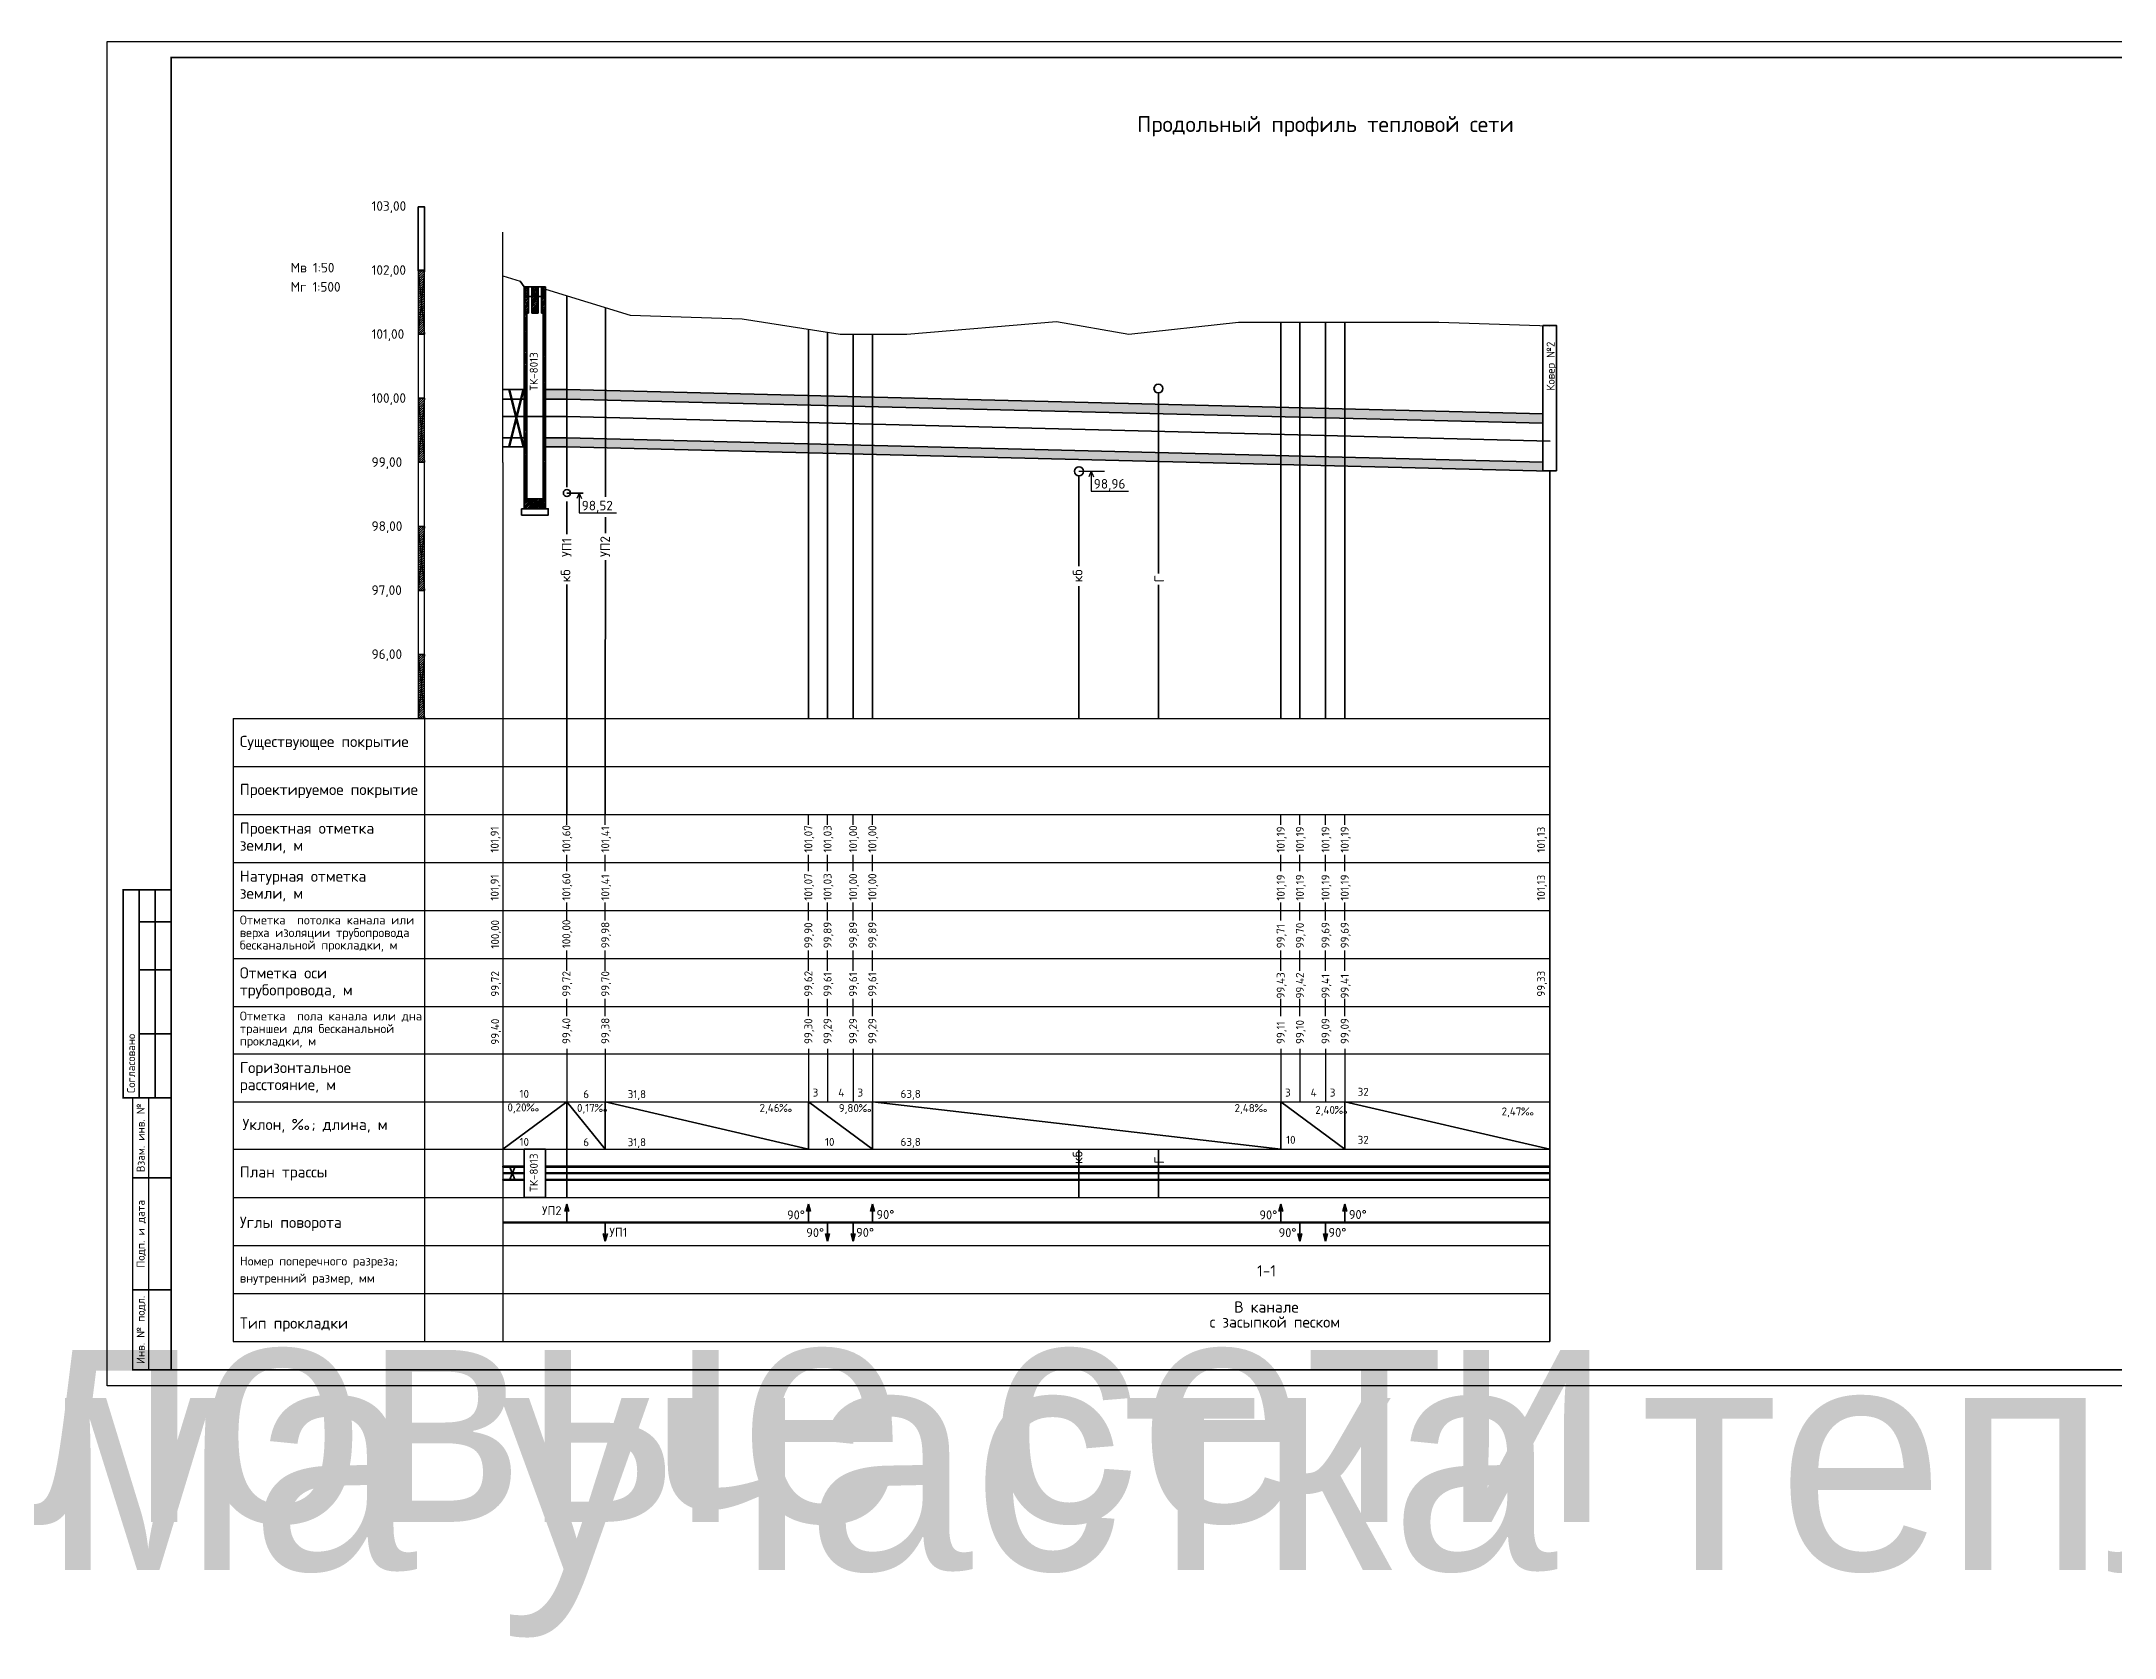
# Model space of a CAD drawing. Header units: millimetres. Extents: x 1642 to 8783, y 1095 to 5441.
# Drawn here: x 3579 to 4227, y 1095 to 1594 of the extents above; entities that cross this region are included whole.
import ezdxf
from ezdxf.enums import TextEntityAlignment as Align

# ---------------------------------------------------------------- set-up
doc = ezdxf.new("R2018")
doc.units = ezdxf.units.MM
for name, color, linetype, lineweight in [('3 Оъекты сущ.', 7, 'Continuous', 30), ('Основной', 1, 'Continuous', 60), ('Размерный', 4, 'Continuous', 30), ('Размеры на чертеже', 250, 'Continuous', 25)]:
    doc.layers.add(name, color=color, linetype=linetype, lineweight=lineweight)
doc.styles.add('-ISOCPEUR-', font='isocpeur.ttf')
doc.styles.get("Standard").update_dxf_attribs({"font": 'arial.ttf'})

# ---------------------------------------------------------------- blocks, each defined once
blk = doc.blocks.new('*U306')
blk.add_attdef('РАЗРАБОТАЛ', text='', height=2.5).set_placement((424.5, -264.22), align=Align.MIDDLE_LEFT)
at = {"flags": 8}
for tag, height, p in [('ДАТА', 2.5, (464.07, -264.4)), ('ЛИСТ', 3, (560.39, -271.92)), ('ЛИСТОВ', 3, (577.89, -271.92))]:
    blk.add_attdef(tag, text='', height=height, dxfattribs=at).set_placement(p, align=Align.MIDDLE_CENTER)
blk.add_attdef('ПРОВЕРИЛ', (424.75, -270.73), '', height=2.5)
at = {"lineweight": 30, "flags": 104}
for tag, p in [('ТЕПЛОВЫЕ_СЕТИ', (504, -269.5)), ('ИМЯ_ЧЕРТЕЖА', (504, -284.5))]:
    blk.add_attdef(tag, text='', height=3, dxfattribs=at).set_placement(p, align=Align.MIDDLE_CENTER)
at = {"style": '-ISOCPEUR-', "flags": 8}
blk.add_attdef('ФОРМАТ', text='', height=3, dxfattribs=at).set_placement((554.97, -294.75), align=Align.MIDDLE_CENTER)
blk = doc.blocks.new('*U307')
blk.add_lwpolyline([(0, 123), (891, 123), (891, -297), (0, -297)], close=True)
at = {"const_width": 0.5}
blk.add_lwpolyline([(20, 118), (886, 118), (886, -292), (20, -292)], close=True, dxfattribs=at)
for points in [[(20, -207), (5, -207), (5, -142), (20, -142)], [(10, -142), (10, -207)], [(15, -142), (15, -207)], [(10, -152), (20, -152)], [(10, -167), (20, -167)], [(10, -187), (20, -187)], [(20, -292), (8, -292), (8, -207), (20, -207)], [(13, -207), (13, -292)], [(8, -232), (20, -232)], [(8, -267), (20, -267)]]:
    blk.add_lwpolyline(points, dxfattribs=at)
at = {"style": '-ISOCPEUR-'}
blk.add_text('Согласовано', height=2.5, rotation=90, dxfattribs=at).set_placement((7.5, -205.5), align=Align.MIDDLE_LEFT)
for s, p in [('Взам. инв. №', (10.5, -219.5)), ('Подп. и дата', (10.5, -249.5)), ('Инв. № подл.', (10.5, -279.5))]:
    blk.add_text(s, height=2.5, rotation=90, dxfattribs=at).set_placement(p, align=Align.MIDDLE_CENTER)
blk.add_attdef('РАЗРАБОТАЛ', text='', height=2.5).set_placement((721.5, -264.22), align=Align.MIDDLE_LEFT)
at = {"flags": 8}
for tag, height, p in [('ДАТА', 2.5, (761.07, -264.4)), ('ЛИСТ', 3, (857.39, -271.92)), ('ЛИСТОВ', 3, (874.89, -271.92))]:
    blk.add_attdef(tag, text='', height=height, dxfattribs=at).set_placement(p, align=Align.MIDDLE_CENTER)
blk.add_attdef('ПРОВЕРИЛ', (721.75, -270.73), '', height=2.5)
at = {"lineweight": 30, "flags": 104}
for tag, p in [('ТЕПЛОВЫЕ_СЕТИ', (801, -269.5)), ('ИМЯ_ЧЕРТЕЖА', (801, -284.5))]:
    blk.add_attdef(tag, text='', height=3, dxfattribs=at).set_placement(p, align=Align.MIDDLE_CENTER)
at = {"style": '-ISOCPEUR-', "flags": 8}
blk.add_attdef('ФОРМАТ', text='', height=3, dxfattribs=at).set_placement((851.97, -294.75), align=Align.MIDDLE_CENTER)

msp = doc.modelspace()

# ---------------------------------------------------------------- hatches: boundary and pattern name
at = {"lineweight": 35}
h = msp.add_hatch(dxfattribs=at)
h.set_pattern_fill('ANSI37', color=256, scale=0.12)
h.paths.add_polyline_path([(3731.606, 1516.989), (3730.328, 1516.989), (3730.328, 1513.989), (3731.606, 1513.989)])
h.paths.add_polyline_path([(3734.651, 1516.989), (3732.715, 1516.989), (3732.715, 1513.989), (3734.651, 1513.989)])
h.paths.add_polyline_path([(3736.988, 1516.989), (3735.76, 1516.989), (3735.76, 1513.989), (3736.988, 1513.989)])
h = msp.add_hatch(dxfattribs=at)
h.set_pattern_fill('ANSI35', color=256, scale=0.12)
h.paths.add_polyline_path([(3731.606, 1513.989), (3730.328, 1513.989), (3730.328, 1508.789), (3731.606, 1508.789)])
h.paths.add_polyline_path([(3734.651, 1513.989), (3732.715, 1513.989), (3732.715, 1508.789), (3734.651, 1508.789)])
h.paths.add_polyline_path([(3736.988, 1513.989), (3735.76, 1513.989), (3735.76, 1508.789), (3736.988, 1508.789)])
h = msp.add_hatch(dxfattribs=at)
h.set_pattern_fill('ANSI35', color=256, scale=0.12)
h.paths.add_polyline_path([(3731.128, 1508.789), (3730.328, 1508.789), (3730.328, 1447.695), (3736.988, 1447.695), (3736.988, 1508.789), (3736.223, 1508.789), (3736.223, 1450.789), (3731.128, 1450.789)])
h = msp.add_hatch(dxfattribs=at)
h.set_pattern_fill('ANSI35', color=256, scale=0.12)
h.paths.add_polyline_path([(3743.658, 1484.987), (3736.988, 1484.987), (3736.988, 1481.987), (3743.658, 1481.987)])
h.paths.add_polyline_path([(3755.722, 1484.687), (3743.658, 1484.987), (3743.658, 1481.987), (3755.721, 1481.687)])
h.paths.add_polyline_path([(3755.722, 1484.687), (3755.721, 1481.687), (3819.105, 1480.111), (3819.105, 1483.111)])
h.paths.add_polyline_path([(3825.105, 1482.961), (3819.105, 1483.111), (3819.105, 1480.111), (3825.105, 1479.962)])
h.paths.add_polyline_path([(3833.105, 1482.762), (3825.105, 1482.961), (3825.105, 1479.962), (3833.105, 1479.763)])
h.paths.add_polyline_path([(3839.105, 1482.613), (3833.105, 1482.762), (3833.105, 1479.763), (3839.105, 1479.614)])
h.paths.add_polyline_path([(3839.105, 1482.613), (3839.105, 1479.614), (3928.458, 1477.392), (3928.458, 1480.391)])
h.paths.add_polyline_path([(3966.705, 1479.44), (3928.458, 1480.391), (3928.458, 1477.392), (3966.705, 1476.441)])
h.paths.add_polyline_path([(3972.705, 1479.291), (3966.705, 1479.44), (3966.705, 1476.441), (3972.705, 1476.292)])
h.paths.add_polyline_path([(3980.705, 1479.092), (3972.705, 1479.291), (3972.705, 1476.292), (3980.705, 1476.093)])
h.paths.add_polyline_path([(3986.705, 1478.943), (3980.705, 1479.092), (3980.705, 1476.093), (3986.705, 1475.944)])
h.paths.add_polyline_path([(4048.637, 1477.403), (3986.705, 1478.943), (3986.705, 1475.944), (4048.637, 1474.404)])
h = msp.add_hatch(dxfattribs=at)
h.set_pattern_fill('ANSI35', color=256, scale=0.12)
h.paths.add_polyline_path([(3743.658, 1469.887), (3736.988, 1469.887), (3736.988, 1467.087), (3743.658, 1467.087)])
h.paths.add_polyline_path([(3755.713, 1469.587), (3743.658, 1469.887), (3743.658, 1467.087), (3755.712, 1466.787)])
h.paths.add_polyline_path([(3819.105, 1468.011), (3755.713, 1469.587), (3755.712, 1466.787), (3819.105, 1465.212)])
h.paths.add_polyline_path([(3825.105, 1467.862), (3819.105, 1468.011), (3819.105, 1465.212), (3825.105, 1465.063)])
h.paths.add_polyline_path([(3833.105, 1467.663), (3825.105, 1467.862), (3825.105, 1465.063), (3833.105, 1464.864)])
h.paths.add_polyline_path([(3839.105, 1467.514), (3833.105, 1467.663), (3833.105, 1464.864), (3839.105, 1464.715)])
h.paths.add_polyline_path([(3839.105, 1467.514), (3839.105, 1464.715), (3928.458, 1462.495), (3928.458, 1465.292)])
h.paths.add_polyline_path([(3966.705, 1464.341), (3928.458, 1465.292), (3928.458, 1462.495), (3966.705, 1461.544)])
h.paths.add_polyline_path([(3972.705, 1464.192), (3966.705, 1464.341), (3966.705, 1461.544), (3972.705, 1461.395)])
h.paths.add_polyline_path([(3980.705, 1463.993), (3972.705, 1464.192), (3972.705, 1461.395), (3980.705, 1461.197)])
h.paths.add_polyline_path([(3986.705, 1463.844), (3980.705, 1463.993), (3980.705, 1461.197), (3986.705, 1461.047)])
h.paths.add_polyline_path([(4048.637, 1462.304), (3986.705, 1463.844), (3986.705, 1461.047), (4048.756, 1459.506), (4048.756, 1459.579), (4048.637, 1459.579)])
h = msp.add_hatch(dxfattribs=at)
h.set_pattern_fill('ANSI36', color=256, scale=0.083)
h.set_pattern_definition([(45, (39.04534, -1390.21187), (0.139755236, 0.512435865), [0.6588125, -0.1317625, 0, -0.1317625])])
h.paths.add_polyline_path([(3730.328, 1237.958), (3730.328, 1238.199), (3723.658, 1238.199), (3723.658, 1237.958)])
h.paths.add_polyline_path([(3730.328, 1242.039), (3730.328, 1242.279), (3723.658, 1242.279), (3723.658, 1242.039)])
h.paths.add_polyline_path([(4050.784, 1242.039), (4050.784, 1242.279), (3736.988, 1242.279), (3736.988, 1242.039)])
h.paths.add_polyline_path([(4050.784, 1237.958), (4050.784, 1238.199), (3736.988, 1238.199), (3736.988, 1237.958)])

# ---------------------------------------------------------------- linework, layer by layer
at = {"color": 18, "lineweight": 35, "true_color": 0x000000}
for p, q in [((3730.328, 1516.989), (3729.034, 1518.798)), ((3732.715, 1516.989), (3731.606, 1516.989)), ((3731.606, 1516.989), (3731.606, 1508.789)), ((3732.715, 1508.789), (3732.715, 1516.989)), ((3735.76, 1516.989), (3734.651, 1516.989)), ((3734.651, 1516.989), (3734.651, 1508.789)), ((3735.76, 1508.789), (3735.76, 1516.989)), ((3730.328, 1513.989), (3736.988, 1513.989)), ((3730.328, 1508.789), (3731.606, 1508.789)), ((3731.128, 1508.789), (3731.128, 1450.789)), ((3732.715, 1508.789), (3734.651, 1508.789)), ((3735.76, 1508.789), (3736.988, 1508.789)), ((3736.223, 1508.789), (3736.223, 1450.789)), ((4048.756, 1459.506), (4048.756, 1459.579)), ((4050.784, 1187.516), (4050.784, 1459.455)), ((3743.658, 1452.608), (3748.76, 1452.608)), ((3731.128, 1450.789), (3733.675, 1450.789)), ((3736.223, 1450.789), (3733.675, 1450.789)), ((3725.849, 1242.039), (3727.379, 1238.199)), ((3727.379, 1242.039), (3725.849, 1238.199))]:
    msp.add_line(p, q, dxfattribs=at)
at = {"color": 5, "lineweight": 35}
for p, q in [((3743.658, 1514.299), (3743.658, 1454.495)), ((3755.703, 1451.452), (3755.738, 1510.583)), ((3819.105, 1382.208), (3819.105, 1503.769)), ((3825.105, 1502.828), (3825.105, 1382.208)), ((3966.705, 1382.208), (3966.705, 1506.008)), ((3972.705, 1506.008), (3972.705, 1382.208)), ((3980.705, 1382.208), (3980.705, 1506.008)), ((3986.705, 1506.008), (3986.705, 1382.208)), ((3833.105, 1382.208), (3833.105, 1502.208)), ((3839.105, 1502.208), (3839.105, 1382.208)), ((3730.328, 1484.987), (3723.658, 1484.987)), ((3743.658, 1484.987), (3736.988, 1484.987)), ((3743.658, 1484.987), (4048.637, 1477.403)), ((3928.458, 1483.871), (3928.458, 1427.469)), ((3730.328, 1481.987), (3723.658, 1481.987)), ((3743.658, 1481.987), (3736.988, 1481.987)), ((3743.658, 1481.987), (4048.637, 1474.404)), ((3730.328, 1476.487), (3723.658, 1476.487)), ((3730.328, 1476.487), (3736.988, 1476.487)), ((3743.658, 1476.487), (3736.988, 1476.487)), ((3743.658, 1476.487), (4050.869, 1468.85)), ((3730.328, 1469.887), (3723.658, 1469.887)), ((3730.328, 1467.087), (3723.658, 1467.087)), ((3743.658, 1469.887), (3736.988, 1469.887)), ((3743.658, 1467.087), (3736.988, 1467.087)), ((3743.658, 1469.887), (4048.637, 1462.304)), ((3743.658, 1467.087), (4050.784, 1459.455)), ((3903.658, 1457.985), (3903.658, 1429.782)), ((4050.784, 1459.455), (4050.784, 1382.208)), ((3743.658, 1450.004), (3743.658, 1439.728)), ((3755.694, 1440.05), (3755.697, 1445.024)), ((3755.658, 1382.208), (3755.689, 1431.67)), ((3743.658, 1423.986), (3743.658, 1382.208)), ((3903.658, 1423.466), (3903.658, 1382.208)), ((3928.458, 1423.898), (3928.458, 1382.208)), ((3743.658, 1382.208), (3743.658, 1352.208)), ((3755.658, 1382.208), (3755.658, 1352.208)), ((3723.658, 1247.619), (3743.658, 1262.413)), ((3743.658, 1262.413), (3743.658, 1247.619)), ((3743.658, 1262.413), (3755.658, 1247.619)), ((3755.658, 1262.413), (3755.658, 1247.619)), ((3755.658, 1262.413), (3819.105, 1247.619)), ((3819.105, 1262.413), (3819.105, 1247.619)), ((3819.105, 1262.413), (3839.105, 1247.619)), ((3839.105, 1262.413), (3839.105, 1247.619)), ((3839.105, 1262.413), (3966.705, 1247.619)), ((3966.705, 1262.413), (3966.705, 1247.619)), ((3966.705, 1262.413), (3986.705, 1247.619)), ((3986.705, 1262.413), (3986.705, 1247.619)), ((3986.705, 1262.413), (4050.784, 1247.619)), ((4050.784, 1262.413), (4050.784, 1247.619)), ((3743.658, 1247.619), (3743.658, 1232.516)), ((3903.658, 1247.619), (3903.658, 1232.516)), ((3928.458, 1247.619), (3928.458, 1232.516)), ((3743.658, 1230.465), (3743.02, 1228.146)), ((3743.658, 1230.465), (3743.658, 1224.695)), ((3743.658, 1230.465), (3744.296, 1228.146)), ((3755.658, 1218.924), (3755.658, 1224.695)), ((3819.105, 1230.465), (3818.468, 1228.146)), ((3819.105, 1230.465), (3819.105, 1224.695)), ((3819.105, 1230.465), (3819.743, 1228.146)), ((3825.105, 1218.924), (3825.105, 1224.695)), ((3833.105, 1218.924), (3833.105, 1224.695)), ((3839.105, 1230.465), (3838.468, 1228.146)), ((3839.105, 1230.465), (3839.105, 1224.695)), ((3839.105, 1230.465), (3839.743, 1228.146)), ((3966.705, 1230.465), (3966.068, 1228.146)), ((3966.705, 1230.465), (3966.705, 1224.695)), ((3966.705, 1230.465), (3967.343, 1228.146)), ((3972.705, 1218.924), (3972.705, 1224.695)), ((3980.705, 1218.924), (3980.705, 1224.695)), ((3986.705, 1230.465), (3986.068, 1228.146)), ((3986.705, 1230.465), (3986.705, 1224.695)), ((3986.705, 1230.465), (3987.343, 1228.146)), ((3755.658, 1218.924), (3755.02, 1221.244)), ((3755.658, 1218.924), (3756.296, 1221.244)), ((3825.105, 1218.924), (3824.468, 1221.244)), ((3825.105, 1218.924), (3825.743, 1221.244)), ((3833.105, 1218.924), (3832.468, 1221.244)), ((3833.105, 1218.924), (3833.743, 1221.244)), ((3972.705, 1218.924), (3972.068, 1221.244)), ((3972.705, 1218.924), (3973.343, 1221.244)), ((3980.705, 1218.924), (3980.068, 1221.244)), ((3980.705, 1218.924), (3981.343, 1221.244))]:
    msp.add_line(p, q, dxfattribs=at)
at = {"color": 1, "lineweight": 106}
for p, q in [((3725.608, 1485.013), (3730.056, 1467.064)), ((3730.056, 1485.013), (3725.608, 1467.064))]:
    msp.add_line(p, q, dxfattribs=at)
at = {"color": 5}
for p, q in [((3730.328, 1242.279), (3723.658, 1242.279)), ((3730.328, 1242.039), (3723.658, 1242.039)), ((3730.328, 1238.199), (3723.658, 1238.199)), ((3730.328, 1237.955), (3723.658, 1237.955)), ((4050.784, 1242.279), (3736.988, 1242.279)), ((4050.784, 1242.039), (3736.988, 1242.039)), ((4050.784, 1238.199), (3736.988, 1238.199)), ((4050.784, 1237.955), (3736.988, 1237.955))]:
    msp.add_line(p, q, dxfattribs=at)
at = {"color": 18, "lineweight": 35, "true_color": 0x000000}
for points in [[(3697.189, 1542.008), (3699.189, 1542.008), (3699.189, 1522.008), (3697.189, 1522.008)], [(3736.988, 1516.989), (3730.328, 1516.989), (3730.328, 1447.695), (3736.988, 1447.695)], [(4048.637, 1504.988), (4052.864, 1504.988), (4052.864, 1459.579), (4048.637, 1459.579)], [(3729.473, 1447.695), (3737.844, 1447.695), (3737.844, 1445.723), (3729.473, 1445.723)], [(3736.988, 1247.619), (3730.328, 1247.619), (3730.328, 1232.516), (3736.988, 1232.516)]]:
    msp.add_lwpolyline(points, close=True, dxfattribs=at)
msp.add_lwpolyline([(3731.128, 1508.789), (3730.328, 1508.789), (3730.328, 1447.695), (3736.988, 1447.695), (3736.988, 1508.789), (3736.223, 1508.789), (3736.223, 1450.789), (3731.128, 1450.789), (3731.128, 1508.789), (3730.328, 1508.789)], dxfattribs=at)
at = {"color": 5, "lineweight": 35}
for points in [[(3730.328, 1242.039), (3723.658, 1242.039), (3723.658, 1242.279), (3730.328, 1242.279)], [(3730.328, 1237.958), (3723.658, 1237.958), (3723.658, 1238.199), (3730.328, 1238.199)], [(3736.988, 1242.279), (4050.784, 1242.279)], [(4050.784, 1242.039), (3736.988, 1242.039)], [(3736.988, 1238.199), (4050.784, 1238.199)], [(4050.784, 1237.958), (3736.988, 1237.958)]]:
    msp.add_lwpolyline(points, dxfattribs=at)
msp.add_circle((3928.458, 1485.23), 1.359, dxfattribs=at)
at = {"color": 1, "lineweight": 35}
for centre, radius in [((3903.658, 1459.408), 1.423), ((3743.658, 1452.608), 1.11)]:
    msp.add_circle(centre, radius, dxfattribs=at)
at = {"layer": '3 Оъекты сущ.', "linetype": 'ByBlock'}
msp.add_line((3723.658, 1462.169), (3723.658, 1534.081), dxfattribs=at)
for points in [[(3723.658, 1520.452), (3729.034, 1518.798)], [(3736.988, 1516.351), (3763.458, 1508.208), (3798.458, 1507.008), (3829.058, 1502.208), (3849.858, 1502.208), (3896.658, 1506.208), (3919.258, 1502.208), (3953.458, 1506.008), (4016.058, 1506.008), (4050.784, 1504.85)]]:
    msp.add_lwpolyline(points, dxfattribs=at)
at = {"layer": 'Основной'}
for p, q in [((3723.658, 1240.119), (3730.328, 1240.119)), ((3736.988, 1240.119), (4050.784, 1240.119)), ((3723.658, 1224.695), (4050.784, 1224.695))]:
    msp.add_line(p, q, dxfattribs=at)
at = {"layer": 'Размерный', "color": 7}
for p, q in [((3697.187, 1522.208), (3697.187, 1382.208)), ((3697.187, 1522.208), (3699.187, 1502.208)), ((3699.187, 1522.208), (3697.187, 1502.208)), ((3697.187, 1522.208), (3697.187, 1502.208)), ((3699.187, 1522.208), (3697.187, 1522.208)), ((3697.187, 1522.208), (3697.187, 1502.208)), ((3698.636, 1522.208), (3697.187, 1520.759)), ((3697.187, 1522.208), (3699.187, 1522.208)), ((3697.928, 1522.207), (3697.187, 1521.466)), ((3699.188, 1522.053), (3697.187, 1520.052)), ((3699.188, 1521.346), (3697.187, 1519.344)), ((3699.188, 1520.638), (3697.187, 1518.637)), ((3699.188, 1519.931), (3697.187, 1517.93)), ((3699.188, 1519.224), (3697.187, 1517.223)), ((3699.188, 1518.517), (3697.187, 1516.516)), ((3699.188, 1517.81), (3697.187, 1515.809)), ((3699.188, 1517.103), (3697.187, 1515.102)), ((3699.188, 1516.396), (3697.187, 1514.395)), ((3699.187, 1382.208), (3699.187, 1522.208)), ((3699.187, 1502.208), (3699.187, 1522.208)), ((3699.187, 1502.208), (3699.187, 1522.208)), ((3699.188, 1515.689), (3697.187, 1513.688)), ((3699.188, 1514.982), (3697.187, 1512.98)), ((3699.188, 1514.274), (3697.187, 1512.273)), ((3699.188, 1513.567), (3697.187, 1511.566)), ((3699.188, 1512.86), (3697.187, 1510.859)), ((3699.187, 1512.152), (3697.187, 1510.152)), ((3699.187, 1511.445), (3697.187, 1509.445)), ((3699.187, 1510.738), (3697.187, 1508.738)), ((3699.187, 1510.03), (3697.187, 1508.031)), ((3699.187, 1509.323), (3697.187, 1507.324)), ((3699.187, 1508.616), (3697.187, 1506.616)), ((3699.187, 1507.909), (3697.187, 1505.909)), ((3699.187, 1507.202), (3697.187, 1505.202)), ((3699.187, 1506.495), (3697.187, 1504.495)), ((3699.187, 1505.788), (3697.187, 1503.788)), ((3699.187, 1505.081), (3697.187, 1503.081)), ((3699.187, 1504.374), (3697.187, 1502.374)), ((3697.727, 1502.207), (3699.187, 1503.666)), ((3698.434, 1502.207), (3699.187, 1502.959)), ((3697.187, 1502.208), (3699.187, 1502.208)), ((3699.187, 1502.208), (3697.187, 1502.208)), ((3699.141, 1502.207), (3699.187, 1502.252)), ((3697.187, 1482.208), (3699.187, 1482.208)), ((3699.187, 1482.208), (3697.187, 1482.208)), ((3697.187, 1482.208), (3699.187, 1462.208)), ((3699.187, 1482.208), (3697.187, 1462.208)), ((3697.187, 1482.208), (3697.187, 1462.208)), ((3697.187, 1482.208), (3697.187, 1462.208)), ((3698.233, 1482.207), (3697.187, 1481.161)), ((3697.526, 1482.207), (3697.187, 1481.868)), ((3698.94, 1482.207), (3697.187, 1480.454)), ((3699.187, 1481.746), (3697.187, 1479.746)), ((3699.187, 1481.039), (3697.187, 1479.039)), ((3699.187, 1480.332), (3697.187, 1478.332)), ((3699.187, 1479.625), (3697.187, 1477.625)), ((3699.187, 1478.918), (3697.187, 1476.918)), ((3699.187, 1478.211), (3697.187, 1476.211)), ((3699.187, 1477.503), (3697.187, 1475.504)), ((3699.187, 1462.208), (3699.187, 1482.208)), ((3699.187, 1462.208), (3699.187, 1482.208)), ((3699.187, 1476.796), (3697.187, 1474.797)), ((3699.187, 1476.089), (3697.187, 1474.09)), ((3699.187, 1475.382), (3697.187, 1473.382)), ((3699.187, 1474.675), (3697.187, 1472.675)), ((3699.187, 1473.968), (3697.187, 1471.968)), ((3699.187, 1473.261), (3697.187, 1471.261)), ((3699.187, 1472.554), (3697.187, 1470.554)), ((3699.187, 1471.847), (3697.187, 1469.847)), ((3699.187, 1471.14), (3697.187, 1469.14)), ((3699.187, 1470.432), (3697.187, 1468.433)), ((3699.187, 1469.725), (3697.187, 1467.726)), ((3699.187, 1469.018), (3697.187, 1467.019)), ((3699.187, 1468.311), (3697.187, 1466.311)), ((3699.187, 1467.604), (3697.187, 1465.604)), ((3699.187, 1466.897), (3697.187, 1464.897)), ((3699.187, 1466.19), (3697.187, 1464.19)), ((3699.187, 1465.483), (3697.187, 1463.483)), ((3699.187, 1464.776), (3697.187, 1462.776)), ((3697.325, 1462.207), (3699.187, 1464.068)), ((3697.187, 1462.208), (3699.187, 1462.208)), ((3699.187, 1462.208), (3697.187, 1462.208)), ((3698.033, 1462.207), (3699.187, 1463.361)), ((3698.74, 1462.207), (3699.187, 1462.654)), ((3723.658, 1462.169), (3723.658, 1187.516)), ((3903.658, 1459.408), (3911.631, 1459.408)), ((3907.487, 1459.408), (3906.761, 1457.653)), ((3907.487, 1459.408), (3907.487, 1453.199)), ((3907.487, 1459.408), (3908.213, 1457.653)), ((3747.487, 1452.608), (3746.761, 1450.853)), ((3747.487, 1452.608), (3747.487, 1446.399)), ((3747.487, 1452.608), (3748.213, 1450.853)), ((3907.487, 1453.199), (3919.184, 1453.199)), ((3747.487, 1446.399), (3759.184, 1446.399)), ((3697.187, 1442.208), (3699.187, 1442.208)), ((3699.187, 1442.208), (3697.187, 1442.208)), ((3697.187, 1442.208), (3699.187, 1422.208)), ((3699.187, 1442.208), (3697.187, 1422.208)), ((3697.187, 1442.208), (3697.187, 1422.208)), ((3697.187, 1442.208), (3697.187, 1422.208)), ((3698.233, 1442.207), (3697.187, 1441.161)), ((3697.526, 1442.207), (3697.187, 1441.868)), ((3698.94, 1442.207), (3697.187, 1440.454)), ((3699.187, 1441.746), (3697.187, 1439.746)), ((3699.187, 1441.039), (3697.187, 1439.039)), ((3699.187, 1440.332), (3697.187, 1438.332)), ((3699.187, 1439.625), (3697.187, 1437.625)), ((3699.187, 1438.918), (3697.187, 1436.918)), ((3699.187, 1438.211), (3697.187, 1436.211)), ((3699.187, 1422.208), (3699.187, 1442.208)), ((3699.187, 1437.503), (3697.187, 1435.504)), ((3699.187, 1436.796), (3697.187, 1434.797)), ((3699.187, 1436.089), (3697.187, 1434.09)), ((3699.187, 1435.382), (3697.187, 1433.382)), ((3699.187, 1434.675), (3697.187, 1432.675)), ((3699.187, 1433.968), (3697.187, 1431.968)), ((3699.187, 1433.261), (3697.187, 1431.261)), ((3699.187, 1432.554), (3697.187, 1430.554)), ((3699.187, 1431.847), (3697.187, 1429.847)), ((3699.187, 1431.14), (3697.187, 1429.14)), ((3699.187, 1430.432), (3697.187, 1428.433)), ((3699.187, 1429.725), (3697.187, 1427.726)), ((3699.187, 1429.018), (3697.187, 1427.019)), ((3699.187, 1428.311), (3697.187, 1426.311)), ((3699.187, 1427.604), (3697.187, 1425.604)), ((3699.187, 1426.897), (3697.187, 1424.897)), ((3699.187, 1426.19), (3697.187, 1424.19)), ((3699.187, 1425.483), (3697.187, 1423.483)), ((3699.187, 1424.776), (3697.187, 1422.776)), ((3699.187, 1422.208), (3697.187, 1422.208)), ((3699.187, 1422.208), (3697.187, 1422.208)), ((3697.187, 1422.208), (3699.187, 1422.208)), ((3697.243, 1422.207), (3699.104, 1424.068)), ((3697.95, 1422.207), (3699.104, 1423.361)), ((3698.74, 1422.207), (3699.187, 1422.654)), ((3697.187, 1402.208), (3699.187, 1402.208)), ((3699.187, 1402.208), (3697.187, 1402.208)), ((3697.187, 1402.208), (3699.187, 1382.208)), ((3699.187, 1402.208), (3697.187, 1382.208)), ((3697.187, 1402.208), (3697.187, 1382.208)), ((3697.187, 1402.208), (3697.187, 1382.208)), ((3698.233, 1402.207), (3697.187, 1401.161)), ((3697.526, 1402.207), (3697.187, 1401.868)), ((3698.94, 1402.207), (3697.187, 1400.454)), ((3699.187, 1401.746), (3697.187, 1399.746)), ((3699.187, 1401.039), (3697.187, 1399.039)), ((3699.187, 1400.332), (3697.187, 1398.332)), ((3699.187, 1399.625), (3697.187, 1397.625)), ((3699.187, 1382.208), (3699.187, 1402.208)), ((3699.187, 1398.918), (3697.187, 1396.918)), ((3699.187, 1398.211), (3697.187, 1396.211)), ((3699.187, 1397.503), (3697.187, 1395.504)), ((3699.187, 1396.796), (3697.187, 1394.797)), ((3699.187, 1396.089), (3697.187, 1394.09)), ((3699.187, 1395.382), (3697.187, 1393.382)), ((3699.187, 1394.675), (3697.187, 1392.675)), ((3699.187, 1393.968), (3697.187, 1391.968)), ((3699.187, 1393.261), (3697.187, 1391.261)), ((3699.187, 1392.554), (3697.187, 1390.554)), ((3699.187, 1391.847), (3697.187, 1389.847)), ((3699.187, 1391.14), (3697.187, 1389.14)), ((3699.187, 1390.432), (3697.187, 1388.433)), ((3699.187, 1389.725), (3697.187, 1387.726)), ((3699.187, 1389.018), (3697.187, 1387.019)), ((3699.187, 1388.311), (3697.187, 1386.311)), ((3699.187, 1387.604), (3697.187, 1385.604)), ((3699.187, 1386.897), (3697.187, 1384.897)), ((3639.407, 1382.208), (3639.407, 1187.516)), ((3639.407, 1382.208), (4050.784, 1382.208)), ((3699.187, 1386.19), (3697.187, 1384.19)), ((3699.187, 1385.483), (3697.187, 1383.483)), ((3699.187, 1384.776), (3697.187, 1382.776)), ((3699.187, 1382.208), (3697.187, 1382.208)), ((3699.187, 1382.208), (3697.187, 1382.208)), ((3697.187, 1382.208), (3699.187, 1382.208)), ((3697.243, 1382.207), (3699.104, 1384.068)), ((3697.95, 1382.207), (3699.104, 1383.361)), ((3698.74, 1382.207), (3699.187, 1382.654)), ((3699.187, 1382.208), (3699.187, 1187.516)), ((3639.407, 1367.208), (4050.784, 1367.208)), ((3639.407, 1352.208), (4050.784, 1352.208)), ((3743.658, 1348.933), (3743.658, 1352.208)), ((3755.658, 1348.933), (3755.658, 1352.208)), ((3819.105, 1348.933), (3819.105, 1352.208)), ((3825.105, 1348.933), (3825.105, 1352.208)), ((3833.105, 1348.933), (3833.105, 1352.208)), ((3839.105, 1348.933), (3839.105, 1352.208)), ((3966.705, 1348.933), (3966.705, 1352.208)), ((3972.705, 1348.933), (3972.705, 1352.208)), ((3980.705, 1348.933), (3980.705, 1352.208)), ((3986.705, 1348.933), (3986.705, 1352.208)), ((4050.784, 1348.933), (4050.784, 1352.208)), ((3639.407, 1337.208), (4050.784, 1337.208)), ((3743.658, 1334.471), (3743.658, 1339.55)), ((3755.658, 1334.471), (3755.658, 1339.55)), ((3819.105, 1334.471), (3819.105, 1339.55)), ((3825.105, 1334.471), (3825.105, 1339.55)), ((3833.105, 1334.471), (3833.105, 1339.55)), ((3839.105, 1334.471), (3839.105, 1339.55)), ((3966.705, 1334.471), (3966.705, 1339.55)), ((3972.705, 1334.471), (3972.705, 1339.55)), ((3980.705, 1334.471), (3980.705, 1339.55)), ((3986.705, 1334.471), (3986.705, 1339.55)), ((4050.784, 1334.471), (4050.784, 1339.55)), ((3639.407, 1322.208), (4050.784, 1322.208)), ((3743.658, 1319.073), (3743.658, 1324.716)), ((3755.658, 1319.073), (3755.658, 1324.716)), ((3819.105, 1319.073), (3819.105, 1324.716)), ((3825.105, 1319.073), (3825.105, 1324.716)), ((3833.105, 1319.073), (3833.105, 1324.716)), ((3839.105, 1319.073), (3839.105, 1324.716)), ((3966.705, 1319.073), (3966.705, 1324.716)), ((3972.705, 1319.073), (3972.705, 1324.716)), ((3980.705, 1319.073), (3980.705, 1324.716)), ((3986.705, 1319.073), (3986.705, 1324.716)), ((4050.784, 1319.073), (4050.784, 1324.716)), ((3743.658, 1303.392), (3743.658, 1309.68)), ((3755.658, 1303.392), (3755.658, 1309.68)), ((3819.105, 1303.392), (3819.105, 1309.68)), ((3825.105, 1303.392), (3825.105, 1309.68)), ((3833.105, 1303.392), (3833.105, 1309.68)), ((3839.105, 1303.392), (3839.105, 1309.68)), ((3966.705, 1303.392), (3966.705, 1309.68)), ((3972.705, 1303.392), (3972.705, 1309.68)), ((3980.705, 1303.392), (3980.705, 1309.68)), ((3986.705, 1303.392), (3986.705, 1309.68)), ((4050.784, 1303.392), (4050.784, 1309.68)), ((3639.407, 1307.208), (4050.784, 1307.208)), ((3639.407, 1292.208), (4050.784, 1292.208)), ((3743.658, 1289.202), (3743.658, 1294.604)), ((3755.658, 1289.202), (3755.658, 1294.604)), ((3819.105, 1289.202), (3819.105, 1294.604)), ((3825.105, 1289.202), (3825.105, 1294.604)), ((3833.105, 1289.202), (3833.105, 1294.604)), ((3839.105, 1289.202), (3839.105, 1294.604)), ((3966.705, 1289.202), (3966.705, 1294.604)), ((3972.705, 1289.202), (3972.705, 1294.604)), ((3980.705, 1289.202), (3980.705, 1294.604)), ((3986.705, 1289.202), (3986.705, 1294.604)), ((4050.784, 1289.202), (4050.784, 1294.604)), ((3639.407, 1277.413), (4050.784, 1277.413)), ((3743.658, 1279.02), (3743.658, 1262.413)), ((3755.658, 1279.02), (3755.658, 1262.413)), ((3819.105, 1279.02), (3819.105, 1262.413)), ((3825.105, 1279.02), (3825.105, 1262.413)), ((3833.105, 1279.02), (3833.105, 1262.413)), ((3839.105, 1279.02), (3839.105, 1262.413)), ((3966.705, 1279.02), (3966.705, 1262.413)), ((3972.705, 1279.02), (3972.705, 1262.413)), ((3980.705, 1279.02), (3980.705, 1262.413)), ((3986.705, 1279.02), (3986.705, 1262.413)), ((4050.784, 1279.02), (4050.784, 1262.413)), ((3639.407, 1262.413), (4050.784, 1262.413)), ((3639.407, 1247.619), (4050.784, 1247.619)), ((3639.407, 1232.516), (4050.784, 1232.516)), ((3639.407, 1217.516), (4050.784, 1217.516)), ((3639.407, 1217.516), (4050.784, 1217.516)), ((3639.407, 1202.516), (4050.784, 1202.516)), ((3639.407, 1202.516), (4050.784, 1202.516)), ((3639.407, 1187.516), (4050.784, 1187.516))]:
    msp.add_line(p, q, dxfattribs=at)

# ---------------------------------------------------------------- block references
at = {"layer": 'Размеры на чертеже', "lineweight": 90}
ref = msp.add_blockref('*U306', (2909.904, 1470.682), dxfattribs=at)
lines = msp.add_mtext('Схема участка тепловой сети', dxfattribs={"layer": '0', "insert": (3413.904, 1186.182), "char_height": 70, "attachment_point": 1})
ref.add_attrib('ИМЯ_ЧЕРТЕЖА', '', (3413.904, 1186.182), dxfattribs={"flags": 104}).embed_mtext(lines)
lines = msp.add_mtext('Тепловые сети', dxfattribs={"layer": '0', "insert": (3413.904, 1201.182), "char_height": 70, "attachment_point": 1})
ref.add_attrib('ТЕПЛОВЫЕ_СЕТИ', '', (3413.904, 1201.182), dxfattribs={"flags": 104}).embed_mtext(lines)
msp.add_blockref('*U307', (3599.971, 1470.682), dxfattribs=at)

# ---------------------------------------------------------------- texts
at = {"layer": 'Основной', "color": 7, "style": '-ISOCPEUR-'}
msp.add_text('Продольный профиль тепловой сети', height=5, dxfattribs=at).set_placement((3921.851, 1565.377))
at = {"layer": 'Размерный', "color": 7, "lineweight": 30, "style": '-ISOCPEUR-'}
for s, height, p in [('103,00', 3, (3682.625, 1540.779)), ('Mв 1:50', 3, (3657.355, 1521.521)), ('102,00', 3, (3682.625, 1520.779)), ('Mг 1:500', 3, (3657.355, 1515.521)), ('101,00', 3, (3682.625, 1500.779)), ('100,00', 3, (3682.625, 1480.779)), ('99,00', 3, (3682.625, 1460.779)), ('98,96', 3, (3908.28, 1453.99)), ('98,52', 3, (3748.28, 1447.19)), ('98,00', 3, (3682.625, 1440.779)), ('97,00', 3, (3682.625, 1420.779)), ('96,00', 3, (3682.625, 1400.779)), ('Существующее покрытие', 3.5, (3641.457, 1373.262)), ('Проектируемое покрытие', 3.5, (3641.457, 1358.262)), ('Проектная отметка', 3.5, (3641.457, 1346.174)), ('земли, м', 3.5, (3641.457, 1340.846)), ('Натурная отметка', 3.5, (3641.457, 1331.174)), ('земли, м', 3.5, (3641.457, 1325.846)), ('Отметка  потолка канала или ', 2.8, (3641.457, 1317.831)), ('верха изоляции трубопровода', 2.8, (3641.457, 1313.89)), ('бесканальной прокладки, м', 2.8, (3641.457, 1309.999)), ('Отметка оси', 3.5, (3641.457, 1300.969)), ('трубопровода, м', 3.5, (3641.457, 1295.641)), ('Отметка  пола канала или дна', 2.8, (3641.457, 1287.831)), ('траншеи для бесканальной ', 2.8, (3641.457, 1283.89)), ('прокладки, м', 2.8, (3641.457, 1279.999)), ('Горизонтальное ', 3.5, (3641.457, 1271.38)), ('расстояние, м', 3.5, (3641.457, 1266.052)), ('10', 2.5, (3728.843, 1263.656)), ('6', 2.5, (3748.766, 1263.561)), ('31,8', 2.5, (3762.635, 1263.561)), ('3', 2.5, (3820.438, 1264.064)), ('4', 2.5, (3828.438, 1264.064)), ('3', 2.5, (3834.438, 1264.064)), ('63,8', 2.5, (3847.913, 1263.656)), ('3', 2.5, (3968.038, 1264.064)), ('4', 2.5, (3976.038, 1264.064)), ('3', 2.5, (3982.038, 1264.064)), ('32', 2.5, (3990.733, 1264.302)), ('0,20‰', 2.5, (3725.06, 1259.433)), ('0,17‰', 2.5, (3746.802, 1259.273)), ('2,46‰', 2.5, (3803.85, 1259.273)), ('9,80‰', 2.5, (3828.601, 1259.217)), ('2,48‰', 2.5, (3952.267, 1259.217)), ('2,40‰', 2.5, (3977.488, 1258.649)), ('2,47‰', 2.5, (4035.71, 1258.17)), ('10', 2.5, (3728.843, 1248.656)), ('6', 2.5, (3748.766, 1248.561)), ('31,8', 2.5, (3762.635, 1248.561)), ('10', 2.5, (3824.29, 1248.656)), ('63,8', 2.5, (3847.913, 1248.656)), ('10', 2.5, (3968.371, 1249.302)), ('32', 2.5, (3990.733, 1249.302)), ('План трассы', 3.5, (3641.457, 1238.775)), ('Углы поворота ', 3.5, (3641.457, 1223.027)), ('УП2', 2.8, (3735.876, 1227.016)), ('90°', 2.8, (3812.44, 1225.702)), ('90°', 2.8, (3840.392, 1225.822)), ('90°', 2.8, (3960.04, 1225.702)), ('90°', 2.8, (3987.992, 1225.822)), ('УП1', 2.8, (3756.937, 1220.262)), ('90°', 2.8, (3818.447, 1220.165)), ('90°', 2.8, (3834.031, 1220.228)), ('90°', 2.8, (3966.047, 1220.165)), ('90°', 2.8, (3981.631, 1220.228)), ('Номер поперечного разреза;', 2.8, (3641.457, 1211.277)), ('1-1', 3.5, (3959.319, 1207.887)), ('внутренний размер, мм', 2.8, (3641.457, 1205.949)), ('В канале', 3.5, (3952.159, 1196.579)), ('Тип прокладки', 3.5, (3641.457, 1191.559)), ('с засыпкой песком', 3.5, (3944.476, 1191.886))]:
    msp.add_text(s, height=height, dxfattribs=at).set_placement(p)
at = {"layer": 'Размерный', "color": 7, "style": '-ISOCPEUR-'}
for s, height, p in [('ТК-8013', 2.5, (3734.554, 1484.599)), ('Ковер №2', 2.5, (4052.29, 1484.599)), ('УП1', 3, (3745.093, 1432.636)), ('УП2', 3, (3757.115, 1432.636)), ('кб', 3, (3744.731, 1424.718)), ('кб', 3, (3904.731, 1424.718)), ('Г', 3, (3930.239, 1424.718)), ('101,91', 2.5, (3722.34, 1340.287)), ('101,60', 2.5, (3744.731, 1340.287)), ('101,41', 2.5, (3756.896, 1340.287)), ('101,07', 2.5, (3820.343, 1340.287)), ('101,03', 2.5, (3826.343, 1340.287)), ('101,00', 2.5, (3834.343, 1340.287)), ('101,00', 2.5, (3840.343, 1340.287)), ('101,19', 2.5, (3967.943, 1340.287)), ('101,19', 2.5, (3973.943, 1340.287)), ('101,19', 2.5, (3981.943, 1340.287)), ('101,19', 2.5, (3987.943, 1340.287)), ('101,13', 2.5, (4049.301, 1340.287)), ('101,91', 2.5, (3722.34, 1325.287)), ('101,60', 2.5, (3744.731, 1325.287)), ('101,41', 2.5, (3756.896, 1325.287)), ('101,07', 2.5, (3820.343, 1325.287)), ('101,03', 2.5, (3826.343, 1325.287)), ('101,00', 2.5, (3834.343, 1325.287)), ('101,00', 2.5, (3840.343, 1325.287)), ('101,19', 2.5, (3967.943, 1325.287)), ('101,19', 2.5, (3973.943, 1325.287)), ('101,19', 2.5, (3981.943, 1325.287)), ('101,19', 2.5, (3987.943, 1325.287)), ('101,13', 2.5, (4049.301, 1325.287)), ('100,00', 2.5, (3722.461, 1310.287)), ('100,00', 2.5, (3744.731, 1310.39)), ('99,98', 2.5, (3756.896, 1310.39)), ('99,90', 2.5, (3820.343, 1310.39)), ('99,89', 2.5, (3826.343, 1310.39)), ('99,89', 2.5, (3834.343, 1310.39)), ('99,89', 2.5, (3840.343, 1310.39)), ('99,71', 2.5, (3967.943, 1310.39)), ('99,70', 2.5, (3973.943, 1310.39)), ('99,69', 2.5, (3981.943, 1310.39)), ('99,69', 2.5, (3987.943, 1310.39)), ('99,72', 2.5, (3722.461, 1295.287)), ('99,72', 2.5, (3744.731, 1295.287)), ('99,70', 2.5, (3756.896, 1295.287)), ('99,62', 2.5, (3820.343, 1295.287)), ('99,61', 2.5, (3826.343, 1295.287)), ('99,61', 2.5, (3834.343, 1295.287)), ('99,61', 2.5, (3840.343, 1295.287)), ('99,43', 2.5, (3967.943, 1294.709)), ('99,42', 2.5, (3973.943, 1294.709)), ('99,41', 2.5, (3981.943, 1294.709)), ('99,41', 2.5, (3987.943, 1294.709)), ('99,33', 2.5, (4049.301, 1295.287)), ('99,40', 2.5, (3722.461, 1280.287)), ('99,40', 2.5, (3744.731, 1280.493)), ('99,38', 2.5, (3756.896, 1280.493)), ('99,30', 2.5, (3820.343, 1280.493)), ('99,29', 2.5, (3826.343, 1280.493)), ('99,29', 2.5, (3834.343, 1280.493)), ('99,29', 2.5, (3840.343, 1280.493)), ('99,11', 2.5, (3967.943, 1280.493)), ('99,10', 2.5, (3973.943, 1280.493)), ('99,09', 2.5, (3981.943, 1280.493)), ('99,09', 2.5, (3987.943, 1280.493)), ('ТК-8013', 2.5, (3734.554, 1234.294)), ('кб', 3, (3904.731, 1243.023)), ('Г', 3, (3930.239, 1243.023))]:
    msp.add_text(s, height=height, rotation=90, dxfattribs=at).set_placement(p)
at = {"layer": 'Размерный', "color": 7, "lineweight": 30, "insert": (3642.285, 1257.113), "char_height": 3.5, "attachment_point": 1, "style": '-ISOCPEUR-'}
msp.add_mtext_dynamic_manual_height_columns('Уклон, ‰; длина, м', width=53.48573, gutter_width=17.5, heights=[0], dxfattribs=at)

doc.saveas('drawing.dxf')
